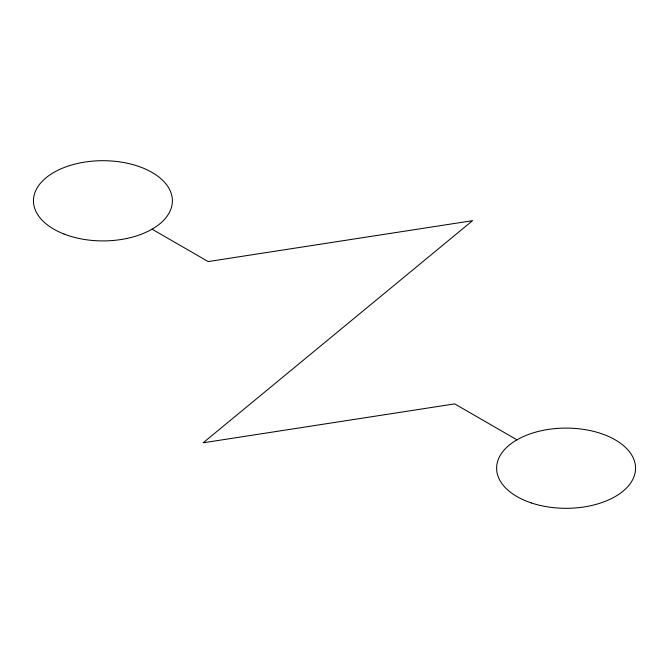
<?xml version="1.0" encoding="UTF-8"?>
<svg xmlns="http://www.w3.org/2000/svg" width="669" height="669" viewBox="0 0 669 669"><rect width="100%" height="100%" fill="white"/><g stroke="black" fill="none" stroke-linecap="round" stroke-linejoin="round"><path stroke-width="1" d="M152.047 229.158L208.184 261.571L472.548 220.678L203.159 442.794L454.677 403.884L516.953 439.842M63.981 234.016A69.467 40.107 0 0 0 172.217 203.66A69.467 40.107 0 0 0 72.57 164.725A69.467 40.107 0 0 0 63.981 234.016M531.345 502.937A69.467 40.107 0 0 0 635.55 468.2A69.467 40.107 0 0 0 531.345 433.47A69.467 40.107 0 0 0 531.345 502.937"/></g></svg>
